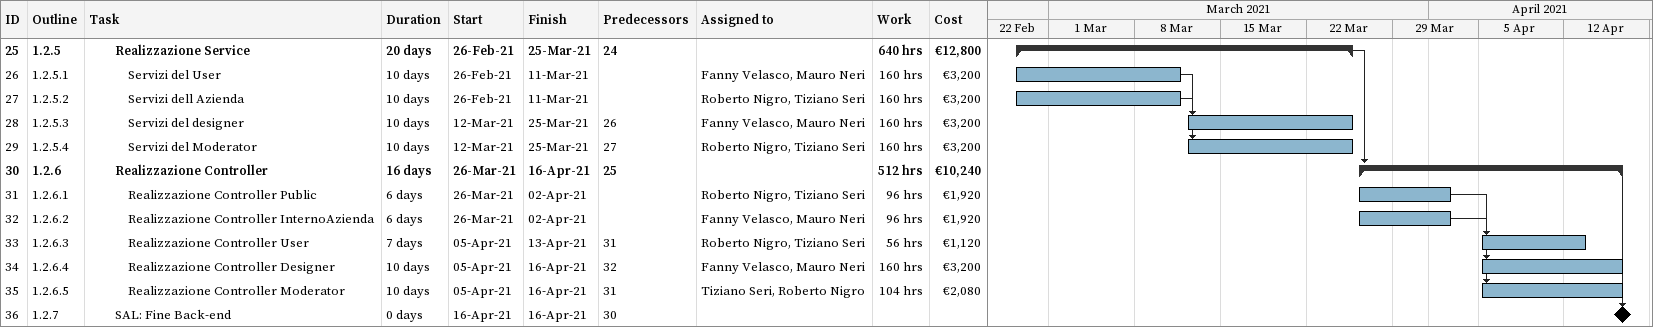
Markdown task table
| ID | WBS | Task | Duration | Start | Finish | Predecessors | Resources | Work (h) | Cost (€) |
|---|---|---|---|---|---|---|---|---|---|
| 25 | 1.2.5 | **Realizzazione Service** | 20d | 2021-02-26 | 2021-03-25 | 24 |  | 640 | 12800 |
| 26 | 1.2.5.1 | Servizi del User | 10d | 2021-02-26 | 2021-03-11 |  | Fanny Velasco, Mauro Neri | 160 | 3200 |
| 27 | 1.2.5.2 | Servizi dell Azienda | 10d | 2021-02-26 | 2021-03-11 |  | Roberto Nigro, Tiziano Seri | 160 | 3200 |
| 28 | 1.2.5.3 | Servizi del designer | 10d | 2021-03-12 | 2021-03-25 | 26 | Fanny Velasco, Mauro Neri | 160 | 3200 |
| 29 | 1.2.5.4 | Servizi del Moderator | 10d | 2021-03-12 | 2021-03-25 | 27 | Roberto Nigro, Tiziano Seri | 160 | 3200 |
| 30 | 1.2.6 | **Realizzazione Controller** | 16d | 2021-03-26 | 2021-04-16 | 25 |  | 512 | 10240 |
| 31 | 1.2.6.1 | Realizzazione Controller Public | 6d | 2021-03-26 | 2021-04-02 |  | Roberto Nigro, Tiziano Seri | 96 | 1920 |
| 32 | 1.2.6.2 | Realizzazione Controller InternoAzienda | 6d | 2021-03-26 | 2021-04-02 |  | Fanny Velasco, Mauro Neri | 96 | 1920 |
| 33 | 1.2.6.3 | Realizzazione Controller User | 7d | 2021-04-05 | 2021-04-13 | 31 | Roberto Nigro, Tiziano Seri | 56 | 1120 |
| 34 | 1.2.6.4 | Realizzazione Controller Designer | 10d | 2021-04-05 | 2021-04-16 | 32 | Fanny Velasco, Mauro Neri | 160 | 3200 |
| 35 | 1.2.6.5 | Realizzazione Controller Moderator | 10d | 2021-04-05 | 2021-04-16 | 31 | Tiziano Seri, Roberto Nigro | 104 | 2080 |
| 36 | 1.2.7 | SAL: Fine Back-end | 0d | 2021-04-16 | 2021-04-16 | 30 |  |  |  |
